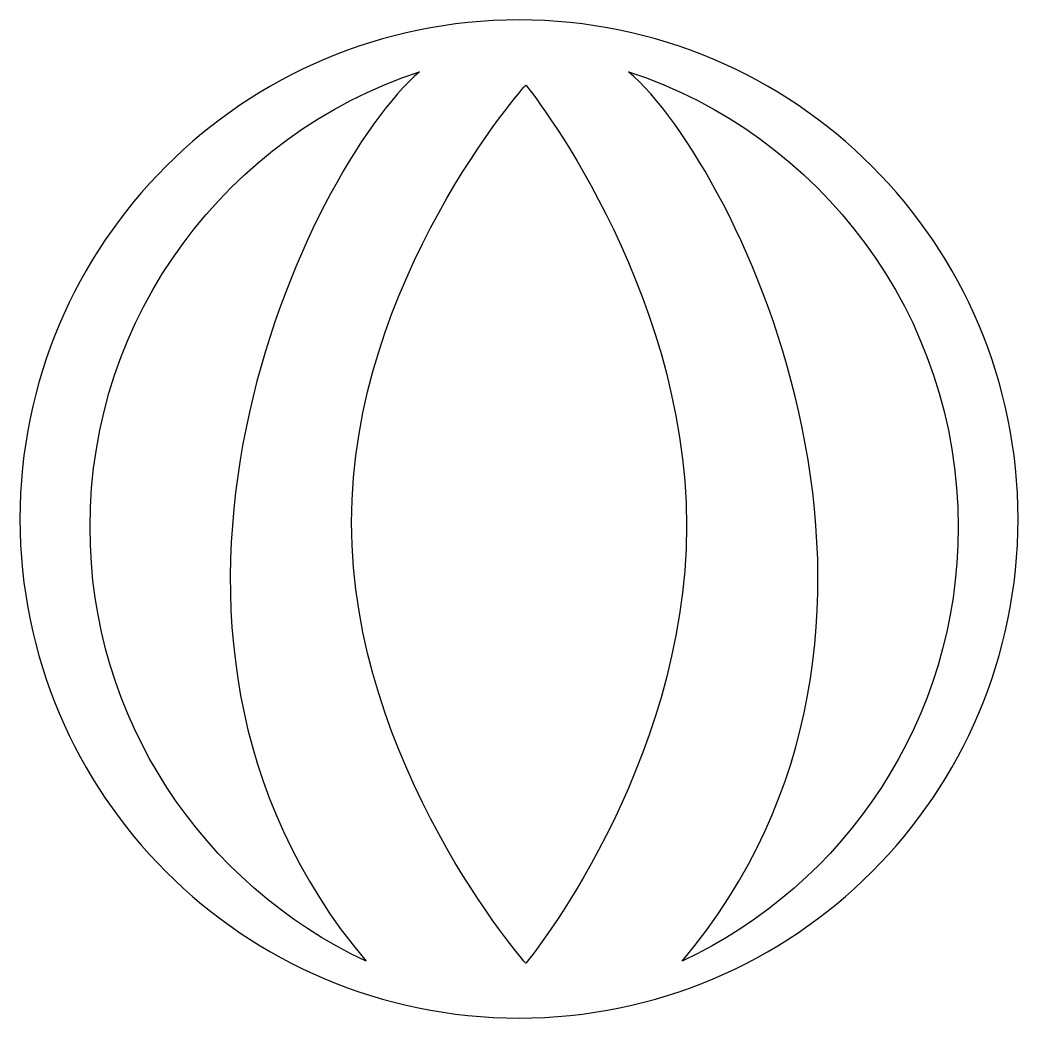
# Model space of a CAD drawing. Header units: centimetres. Extents: x -9 to 9, y -9 to 9.
import ezdxf

# ---------------------------------------------------------------- set-up
doc = ezdxf.new("R2010")
doc.units = ezdxf.units.CM
doc.header["$MEASUREMENT"] = 0
doc.layers.add('Camada 1', color=7, linetype='Continuous')

msp = doc.modelspace()

# ---------------------------------------------------------------- linework, layer by layer
at = {"layer": 'Camada 1'}
for points, knots in [([(-9.04875, 0), (-9.04875, 4.99748), (-4.99748, 9.04875), (0, 9.04875), (0, 9.04875), (4.9975, 9.04875), (9.04875, 4.99748), (9.04875, 0), (9.04875, 0), (9.04875, -4.9975), (4.9975, -9.04875), (0, -9.04875), (0, -9.04875), (-4.99748, -9.04875), (-9.04875, -4.9975), (-9.04875, 0)], [0, 0, 0, 0, 0.2, 0.2, 0.2, 0.2, 0.4, 0.4, 0.4, 0.4, 0.6, 0.6, 0.6, 0.6, 1, 1, 1, 1]), ([(-1.80232, 8.10956), (-5.27244, 6.97026), (-7.77823, 3.70425), (-7.77823, -0.14697), (-7.77823, -0.14697), (-7.77823, -3.62928), (-5.72953, -6.63312), (-2.77165, -8.01888), (-2.77165, -8.01888), (-7.85185, -1.99546), (-3.82087, 6.36929), (-1.80232, 8.10956)], [0, 0, 0, 0, 0.25, 0.25, 0.25, 0.25, 0.5, 0.5, 0.5, 0.5, 1, 1, 1, 1]), ([(2.95757, -8.01889), (5.91545, -6.6331), (7.96414, -3.62929), (7.96414, -0.14698), (7.96414, -0.14698), (7.96414, 3.70424), (5.45838, 6.97026), (1.98823, 8.10955), (1.98823, 8.10955), (4.0068, 6.36929), (8.0378, -1.99546), (2.95757, -8.01889)], [0, 0, 0, 0, 0.25, 0.25, 0.25, 0.25, 0.5, 0.5, 0.5, 0.5, 1, 1, 1, 1]), ([(0.12396, 7.87117), (0.12396, 7.87117), (-3.03691, 4.3365), (-3.03691, -0.06196), (-3.03691, -0.06196), (-3.03691, -4.46045), (0.12396, -8.05709), (0.12396, -8.05709), (0.12396, -8.05709), (0.12396, -8.05709), (3.03692, -4.52242), (3.03692, -0.12396), (3.03692, -0.12396), (3.03691, 4.2745), (0.12396, 7.87117), (0.12396, 7.87117)], [0, 0, 0, 0, 0.2, 0.2, 0.2, 0.2, 0.4, 0.4, 0.4, 0.4, 0.6, 0.6, 0.6, 0.6, 1, 1, 1, 1])]:
    msp.add_open_spline(points, degree=3, knots=knots, dxfattribs=at)

doc.saveas('drawing.dxf')
